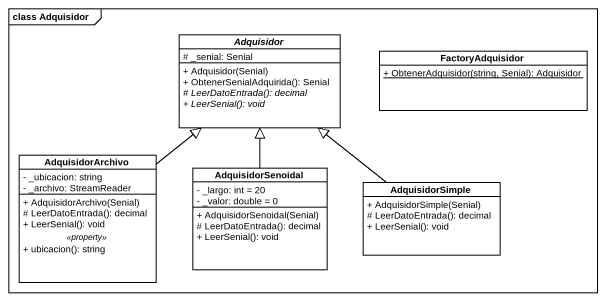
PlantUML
@startuml
mainframe class Adquisidor
hide circle
hide empty members
skinparam classAttributeIconSize 0
abstract class Adquisidor {
  # _senial: Senial
  + Adquisidor(Senial)
  + ObtenerSenialAdquirida(): Senial
  {abstract} # LeerDatoEntrada(): decimal
  {abstract} + LeerSenial(): void
}
class FactoryAdquisidor {
  {static} + ObtenerAdquisidor(string, Senial): Adquisidor
}
class AdquisidorArchivo {
  - _ubicacion: string
  - _archivo: StreamReader
  --
  + AdquisidorArchivo(Senial)
  # LeerDatoEntrada(): decimal
  + LeerSenial(): void
  .. <<property>> ..
  + ubicacion(): string
}
class AdquisidorSenoidal {
  - _largo: int = 20
  - _valor: double = 0
  + AdquisidorSenoidal(Senial)
  # LeerDatoEntrada(): decimal
  + LeerSenial(): void
}
class AdquisidorSimple {
  + AdquisidorSimple(Senial)
  # LeerDatoEntrada(): decimal
  + LeerSenial(): void
}
AdquisidorArchivo -up-|> Adquisidor
AdquisidorSenoidal -up-|> Adquisidor
AdquisidorSimple -up-|> Adquisidor
@enduml
